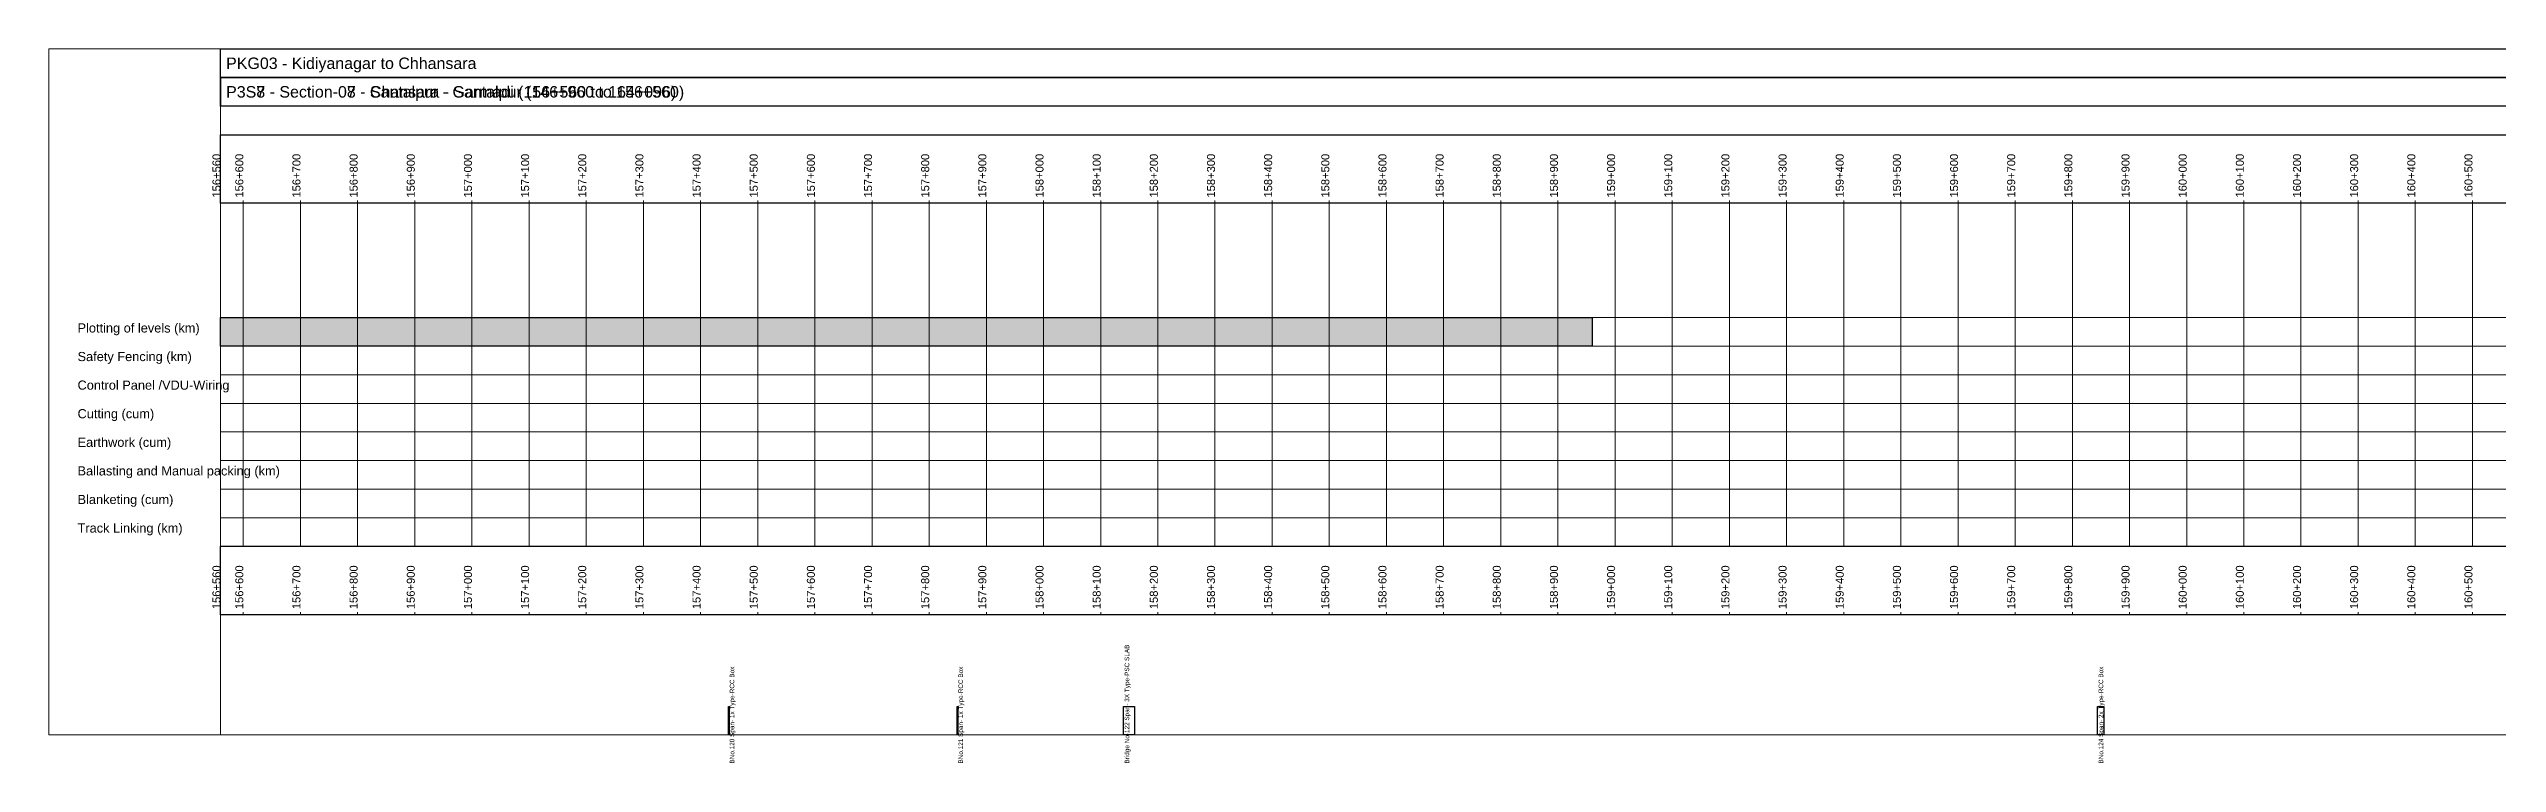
# Model space of a CAD drawing. Extents: x 156260 to 164859, y 3751 to 5000.
# Drawn here: x 156260 to 160543, y 3751 to 5000 of the extents above; entities that cross this region are included whole.
import ezdxf

# ---------------------------------------------------------------- set-up
doc = ezdxf.new("R2010")
doc.units = 0
doc.linetypes.add('Dashed', pattern=[0])
for name, color, linetype in [('Activity Lines', 7, 'Continuous'), ('Activity Names', 7, 'Continuous'), ('Block', 7, 'Continuous'), ('Chainage Text', 7, 'Continuous'), ('Entity', 7, 'Continuous'), ('Markers-One', 7, 'Continuous'), ('Outer Box', 7, 'Continuous'), ('Package', 7, 'Continuous'), ('Section', 7, 'Continuous'), ('Vertical Chainage Lines', 7, 'Continuous')]:
    doc.layers.add(name, color=color, linetype=linetype)
doc.styles.add('True type font', font='Arial.ttf')

msp = doc.modelspace()

# ---------------------------------------------------------------- hatches: boundary and pattern name
at = {"true_color": 0xff0080}
msp.add_hatch(color=230, dxfattribs=at).paths.add_polyline_path([(156560, 4530), (158960, 4530), (158960, 4480), (156560, 4480)])

# ---------------------------------------------------------------- linework, layer by layer
msp.add_lwpolyline([(156560, 4530), (158960, 4530), (158960, 4480), (156560, 4480)], close=True)
at = {"layer": 'Activity Lines', "color": 230, "linetype": 'Dashed', "lineweight": 15, "true_color": 0xff0080}
msp.add_polyline3d([(156560, 4530, 0), (164096, 4530, 0)], dxfattribs=at)
at = {"layer": 'Activity Lines', "color": 34, "linetype": 'Dashed', "lineweight": 15, "true_color": 0x008000}
msp.add_polyline3d([(156560, 4480, 0), (164096, 4480, 0)], dxfattribs=at)
at = {"layer": 'Activity Lines', "color": 62, "linetype": 'Dashed', "lineweight": 15, "true_color": 0x8080c0}
msp.add_polyline3d([(156560, 4430, 0), (164096, 4430, 0)], dxfattribs=at)
at = {"layer": 'Activity Lines', "color": 2, "linetype": 'Dashed', "lineweight": 15, "true_color": 0xfffb00}
msp.add_polyline3d([(156560, 4380, 0), (164096, 4380, 0)], dxfattribs=at)
at = {"layer": 'Activity Lines', "color": 54, "linetype": 'Dashed', "lineweight": 15, "true_color": 0x3884a3}
msp.add_polyline3d([(156560, 4330, 0), (164096, 4330, 0)], dxfattribs=at)
at = {"layer": 'Activity Lines', "color": 145, "linetype": 'Dashed', "lineweight": 15, "true_color": 0xff2600}
msp.add_polyline3d([(156560, 4280, 0), (164096, 4280, 0)], dxfattribs=at)
at = {"layer": 'Activity Lines', "color": 171, "linetype": 'Dashed', "lineweight": 15, "true_color": 0xff40ff}
msp.add_polyline3d([(156560, 4230, 0), (164096, 4230, 0)], dxfattribs=at)
at = {"layer": 'Activity Lines', "color": 250, "linetype": 'Dashed', "lineweight": 15, "true_color": 0x000000}
msp.add_polyline3d([(156560, 4180, 0), (164096, 4180, 0)], dxfattribs=at)
at = {"layer": 'Block', "color": 9, "linetype": 'Dashed', "lineweight": 0}
msp.add_polyline3d([(156560, 5000, 0), (156560, 3800, 0)], dxfattribs=at)
at = {"layer": 'Entity', "color": 9, "lineweight": 25}
for points in [[(157449, 3850, 0), (157450, 3850, 0), (157450, 3800, 0), (157449, 3800, 0)], [(157849, 3850, 0), (157850, 3850, 0), (157850, 3800, 0), (157849, 3800, 0)], [(158140, 3850, 0), (158159, 3850, 0), (158159, 3800, 0), (158140, 3800, 0)], [(159844, 3850, 0), (159855, 3850, 0), (159855, 3800, 0), (159844, 3800, 0)]]:
    msp.add_polyline3d(points, close=True, dxfattribs=at)
at = {"layer": 'Markers-One', "color": 41, "linetype": 'Dashed', "lineweight": 0, "true_color": 0xe0e0e0}
for points in [[(156560, 4730, 0), (156560, 4735, 0)], [(156600, 4730, 0), (156600, 4735, 0)], [(156700, 4730, 0), (156700, 4735, 0)], [(156800, 4730, 0), (156800, 4735, 0)], [(156900, 4730, 0), (156900, 4735, 0)], [(157000, 4730, 0), (157000, 4735, 0)], [(157100, 4730, 0), (157100, 4735, 0)], [(157200, 4730, 0), (157200, 4735, 0)], [(157300, 4730, 0), (157300, 4735, 0)], [(157400, 4730, 0), (157400, 4735, 0)], [(157500, 4730, 0), (157500, 4735, 0)], [(157600, 4730, 0), (157600, 4735, 0)], [(157700, 4730, 0), (157700, 4735, 0)], [(157800, 4730, 0), (157800, 4735, 0)], [(157900, 4730, 0), (157900, 4735, 0)], [(158000, 4730, 0), (158000, 4735, 0)], [(158100, 4730, 0), (158100, 4735, 0)], [(158200, 4730, 0), (158200, 4735, 0)], [(158300, 4730, 0), (158300, 4735, 0)], [(158400, 4730, 0), (158400, 4735, 0)], [(158500, 4730, 0), (158500, 4735, 0)], [(158600, 4730, 0), (158600, 4735, 0)], [(158700, 4730, 0), (158700, 4735, 0)], [(158800, 4730, 0), (158800, 4735, 0)], [(158900, 4730, 0), (158900, 4735, 0)], [(159000, 4730, 0), (159000, 4735, 0)], [(159100, 4730, 0), (159100, 4735, 0)], [(159200, 4730, 0), (159200, 4735, 0)], [(159300, 4730, 0), (159300, 4735, 0)], [(159400, 4730, 0), (159400, 4735, 0)], [(159500, 4730, 0), (159500, 4735, 0)], [(159600, 4730, 0), (159600, 4735, 0)], [(159700, 4730, 0), (159700, 4735, 0)], [(159800, 4730, 0), (159800, 4735, 0)], [(159900, 4730, 0), (159900, 4735, 0)], [(160000, 4730, 0), (160000, 4735, 0)], [(160100, 4730, 0), (160100, 4735, 0)], [(160200, 4730, 0), (160200, 4735, 0)], [(160300, 4730, 0), (160300, 4735, 0)], [(160400, 4730, 0), (160400, 4735, 0)], [(160500, 4730, 0), (160500, 4735, 0)], [(156560, 4010, 0), (156560, 4015, 0)], [(156600, 4010, 0), (156600, 4015, 0)], [(156700, 4010, 0), (156700, 4015, 0)], [(156800, 4010, 0), (156800, 4015, 0)], [(156900, 4010, 0), (156900, 4015, 0)], [(157000, 4010, 0), (157000, 4015, 0)], [(157100, 4010, 0), (157100, 4015, 0)], [(157200, 4010, 0), (157200, 4015, 0)], [(157300, 4010, 0), (157300, 4015, 0)], [(157400, 4010, 0), (157400, 4015, 0)], [(157500, 4010, 0), (157500, 4015, 0)], [(157600, 4010, 0), (157600, 4015, 0)], [(157700, 4010, 0), (157700, 4015, 0)], [(157800, 4010, 0), (157800, 4015, 0)], [(157900, 4010, 0), (157900, 4015, 0)], [(158000, 4010, 0), (158000, 4015, 0)], [(158100, 4010, 0), (158100, 4015, 0)], [(158200, 4010, 0), (158200, 4015, 0)], [(158300, 4010, 0), (158300, 4015, 0)], [(158400, 4010, 0), (158400, 4015, 0)], [(158500, 4010, 0), (158500, 4015, 0)], [(158600, 4010, 0), (158600, 4015, 0)], [(158700, 4010, 0), (158700, 4015, 0)], [(158800, 4010, 0), (158800, 4015, 0)], [(158900, 4010, 0), (158900, 4015, 0)], [(159000, 4010, 0), (159000, 4015, 0)], [(159100, 4010, 0), (159100, 4015, 0)], [(159200, 4010, 0), (159200, 4015, 0)], [(159300, 4010, 0), (159300, 4015, 0)], [(159400, 4010, 0), (159400, 4015, 0)], [(159500, 4010, 0), (159500, 4015, 0)], [(159600, 4010, 0), (159600, 4015, 0)], [(159700, 4010, 0), (159700, 4015, 0)], [(159800, 4010, 0), (159800, 4015, 0)], [(159900, 4010, 0), (159900, 4015, 0)], [(160000, 4010, 0), (160000, 4015, 0)], [(160100, 4010, 0), (160100, 4015, 0)], [(160200, 4010, 0), (160200, 4015, 0)], [(160300, 4010, 0), (160300, 4015, 0)], [(160400, 4010, 0), (160400, 4015, 0)], [(160500, 4010, 0), (160500, 4015, 0)]]:
    msp.add_polyline3d(points, dxfattribs=at)
at = {"layer": 'Outer Box', "color": 9, "lineweight": 5}
msp.add_polyline3d([(156260, 5000, 0), (164396, 5000, 0), (164396, 3800, 0), (156260, 3800, 0)], close=True, dxfattribs=at)
at = {"layer": 'Package', "color": 9, "lineweight": 25}
for points in [[(156560, 5000, 0), (164096, 5000, 0), (164096, 4950, 0), (156560, 4950, 0)], [(156560, 4850, 0), (164096, 4850, 0), (164096, 4730, 0), (156560, 4730, 0)], [(156560, 4130, 0), (164096, 4130, 0), (164096, 4010, 0), (156560, 4010, 0)]]:
    msp.add_polyline3d(points, close=True, dxfattribs=at)
at = {"layer": 'Section', "color": 9, "lineweight": 25}
for points in [[(156560, 4950, 0), (156560, 4950, 0), (156560, 4900, 0), (156560, 4900, 0)], [(156560, 4950, 0), (164096, 4950, 0), (164096, 4900, 0), (156560, 4900, 0)]]:
    msp.add_polyline3d(points, close=True, dxfattribs=at)
at = {"layer": 'Vertical Chainage Lines', "color": 41, "linetype": 'Dashed', "lineweight": 0, "true_color": 0xe0e0e0}
for points in [[(156600, 4730, 0), (156600, 4130, 0)], [(156700, 4730, 0), (156700, 4130, 0)], [(156800, 4730, 0), (156800, 4130, 0)], [(156900, 4730, 0), (156900, 4130, 0)], [(157000, 4730, 0), (157000, 4130, 0)], [(157100, 4730, 0), (157100, 4130, 0)], [(157200, 4730, 0), (157200, 4130, 0)], [(157300, 4730, 0), (157300, 4130, 0)], [(157400, 4730, 0), (157400, 4130, 0)], [(157500, 4730, 0), (157500, 4130, 0)], [(157600, 4730, 0), (157600, 4130, 0)], [(157700, 4730, 0), (157700, 4130, 0)], [(157800, 4730, 0), (157800, 4130, 0)], [(157900, 4730, 0), (157900, 4130, 0)], [(158000, 4730, 0), (158000, 4130, 0)], [(158100, 4730, 0), (158100, 4130, 0)], [(158200, 4730, 0), (158200, 4130, 0)], [(158300, 4730, 0), (158300, 4130, 0)], [(158400, 4730, 0), (158400, 4130, 0)], [(158500, 4730, 0), (158500, 4130, 0)], [(158600, 4730, 0), (158600, 4130, 0)], [(158700, 4730, 0), (158700, 4130, 0)], [(158800, 4730, 0), (158800, 4130, 0)], [(158900, 4730, 0), (158900, 4130, 0)], [(159000, 4730, 0), (159000, 4130, 0)], [(159100, 4730, 0), (159100, 4130, 0)], [(159200, 4730, 0), (159200, 4130, 0)], [(159300, 4730, 0), (159300, 4130, 0)], [(159400, 4730, 0), (159400, 4130, 0)], [(159500, 4730, 0), (159500, 4130, 0)], [(159600, 4730, 0), (159600, 4130, 0)], [(159700, 4730, 0), (159700, 4130, 0)], [(159800, 4730, 0), (159800, 4130, 0)], [(159900, 4730, 0), (159900, 4130, 0)], [(160000, 4730, 0), (160000, 4130, 0)], [(160100, 4730, 0), (160100, 4130, 0)], [(160200, 4730, 0), (160200, 4130, 0)], [(160300, 4730, 0), (160300, 4130, 0)], [(160400, 4730, 0), (160400, 4130, 0)], [(160500, 4730, 0), (160500, 4130, 0)]]:
    msp.add_polyline3d(points, dxfattribs=at)

# ---------------------------------------------------------------- texts
at = {"layer": 'Activity Names', "color": 230, "lineweight": 15, "true_color": 0xff0080, "style": 'True type font'}
msp.add_text('Plotting of levels (km)', height=16, dxfattribs=at).set_placement((156310, 4504))
at = {"layer": 'Activity Names', "color": 34, "lineweight": 15, "true_color": 0x008000, "style": 'True type font'}
msp.add_text('Safety Fencing (km)', height=16, dxfattribs=at).set_placement((156310, 4454))
at = {"layer": 'Activity Names', "color": 62, "lineweight": 15, "true_color": 0x8080c0, "style": 'True type font'}
msp.add_text('Control Panel /VDU-Wiring', height=16, dxfattribs=at).set_placement((156310, 4404))
at = {"layer": 'Activity Names', "color": 2, "lineweight": 15, "true_color": 0xfffb00, "style": 'True type font'}
msp.add_text('Cutting (cum)', height=16, dxfattribs=at).set_placement((156310, 4354))
at = {"layer": 'Activity Names', "color": 54, "lineweight": 15, "true_color": 0x3884a3, "style": 'True type font'}
msp.add_text('Earthwork (cum)', height=16, dxfattribs=at).set_placement((156310, 4304))
at = {"layer": 'Activity Names', "color": 145, "lineweight": 15, "true_color": 0xff2600, "style": 'True type font'}
msp.add_text('Ballasting and Manual packing (km)', height=16, dxfattribs=at).set_placement((156310, 4254))
at = {"layer": 'Activity Names', "color": 171, "lineweight": 15, "true_color": 0xff40ff, "style": 'True type font'}
msp.add_text('Blanketing (cum)', height=16, dxfattribs=at).set_placement((156310, 4204))
at = {"layer": 'Activity Names', "color": 250, "lineweight": 15, "true_color": 0x000000, "style": 'True type font'}
msp.add_text('Track Linking (km)', height=16, dxfattribs=at).set_placement((156310, 4154))
at = {"layer": 'Chainage Text', "color": 9, "lineweight": 15, "style": 'True type font'}
for s, p in [('156+560', (156560, 4740)), ('156+600', (156600, 4740)), ('156+700', (156700, 4740)), ('156+800', (156800, 4740)), ('156+900', (156900, 4740)), ('157+000', (157000, 4740)), ('157+100', (157100, 4740)), ('157+200', (157200, 4740)), ('157+300', (157300, 4740)), ('157+400', (157400, 4740)), ('157+500', (157500, 4740)), ('157+600', (157600, 4740)), ('157+700', (157700, 4740)), ('157+800', (157800, 4740)), ('157+900', (157900, 4740)), ('158+000', (158000, 4740)), ('158+100', (158100, 4740)), ('158+200', (158200, 4740)), ('158+300', (158300, 4740)), ('158+400', (158400, 4740)), ('158+500', (158500, 4740)), ('158+600', (158600, 4740)), ('158+700', (158700, 4740)), ('158+800', (158800, 4740)), ('158+900', (158900, 4740)), ('159+000', (159000, 4740)), ('159+100', (159100, 4740)), ('159+200', (159200, 4740)), ('159+300', (159300, 4740)), ('159+400', (159400, 4740)), ('159+500', (159500, 4740)), ('159+600', (159600, 4740)), ('159+700', (159700, 4740)), ('159+800', (159800, 4740)), ('159+900', (159900, 4740)), ('160+000', (160000, 4740)), ('160+100', (160100, 4740)), ('160+200', (160200, 4740)), ('160+300', (160300, 4740)), ('160+400', (160400, 4740)), ('160+500', (160500, 4740)), ('156+560', (156560, 4020)), ('156+600', (156600, 4020)), ('156+700', (156700, 4020)), ('156+800', (156800, 4020)), ('156+900', (156900, 4020)), ('157+000', (157000, 4020)), ('157+100', (157100, 4020)), ('157+200', (157200, 4020)), ('157+300', (157300, 4020)), ('157+400', (157400, 4020)), ('157+500', (157500, 4020)), ('157+600', (157600, 4020)), ('157+700', (157700, 4020)), ('157+800', (157800, 4020)), ('157+900', (157900, 4020)), ('158+000', (158000, 4020)), ('158+100', (158100, 4020)), ('158+200', (158200, 4020)), ('158+300', (158300, 4020)), ('158+400', (158400, 4020)), ('158+500', (158500, 4020)), ('158+600', (158600, 4020)), ('158+700', (158700, 4020)), ('158+800', (158800, 4020)), ('158+900', (158900, 4020)), ('159+000', (159000, 4020)), ('159+100', (159100, 4020)), ('159+200', (159200, 4020)), ('159+300', (159300, 4020)), ('159+400', (159400, 4020)), ('159+500', (159500, 4020)), ('159+600', (159600, 4020)), ('159+700', (159700, 4020)), ('159+800', (159800, 4020)), ('159+900', (159900, 4020)), ('160+000', (160000, 4020)), ('160+100', (160100, 4020)), ('160+200', (160200, 4020)), ('160+300', (160300, 4020)), ('160+400', (160400, 4020)), ('160+500', (160500, 4020))]:
    msp.add_text(s, height=14, rotation=90, dxfattribs=at).set_placement(p)
at = {"layer": 'Entity', "color": 9, "lineweight": 15, "style": 'True type font'}
for s, p in [('Bridge No-122 Span- 3X Type-PSC SLAB', (158150, 3750)), ('BNo.120 Span- 1x Type-RCC Box', (157459, 3750)), ('BNo.121 Span- 1x Type-RCC Box', (157859, 3750)), ('BNo.124 Span- 2x Type-RCC Box', (159854, 3750))]:
    msp.add_text(s, height=8, rotation=90, dxfattribs=at).set_placement(p)
at = {"layer": 'Package', "color": 8, "lineweight": 15, "style": 'True type font'}
msp.add_text('PKG03 - Kidiyanagar to Chhansara', height=20, dxfattribs=at).set_placement((156570, 4965))
at = {"layer": 'Section', "color": 8, "lineweight": 15, "style": 'True type font'}
for s in ['P3S8 - Section-08 - Chansara - Santalpur (146+960 to 156+560)', 'P3S7 - Section-07 - Santalpur - Garmadi (156+560 to 164+096)']:
    msp.add_text(s, height=20, dxfattribs=at).set_placement((156570, 4915))

doc.saveas('drawing.dxf')
